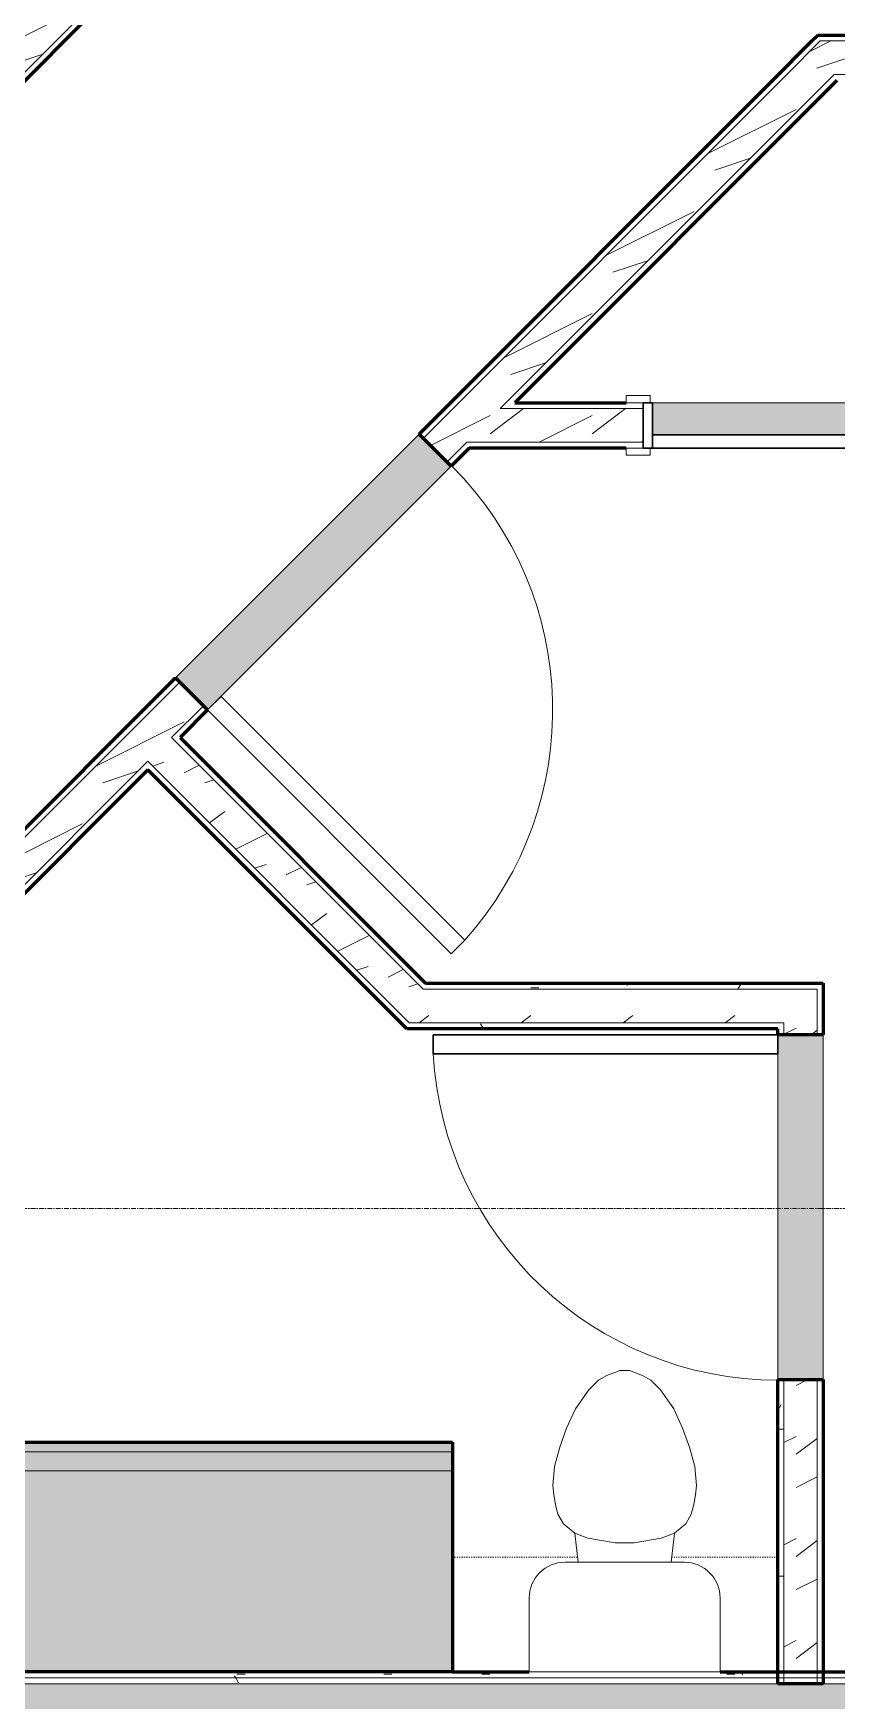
# Model space of a CAD drawing. Header units: inches. Extents: x -4061 to -1937, y 9836 to 11171.
# Drawn here: x -2350.1 to -2266.1, y 10415.8 to 10589.9 of the extents above; entities that cross this region are included whole.
import ezdxf

# ---------------------------------------------------------------- set-up
doc = ezdxf.new("R2010")
doc.units = ezdxf.units.IN
doc.header["$MEASUREMENT"] = 0
doc.linetypes.add('Dash', pattern=[0.25, 0.125, -0.125])
doc.linetypes.add('Grid Line 1_2_', pattern=[0.8749999999999999, 0.4999999999999999, -0.125, 0.125, -0.125])
for name, color, linetype, lineweight in [('0-1', 7, 'Continuous', 5), ('0-2', 250, 'Continuous', 9), ('A-DOOR-1', 250, 'Continuous', 9), ('A-DOOR-2', 50, 'Continuous', 30), ('A-DOOR-FRAM-1', 50, 'Continuous', 30), ('A-WALL', 113, 'Continuous', 18), ('A-WALL-1', 8, 'Continuous', 5), ('A-WALL-2', 10, 'Continuous', 60), ('A-WALL-3', 7, 'Continuous', 18), ('A-WALL-PATT-1', 250, 'Continuous', 9), ('A-WALL-PATT-2', 253, 'Continuous', 9), ('A-WALL-PATT-4', 111, 'Continuous', 9), ('I-WALL-2', 2, 'Continuous', 60), ('P-SANR-FIXT-2', 250, 'Continuous', 9), ('Q-CASE-1', 9, 'Continuous', 9), ('Q-CASE-2', 10, 'Continuous', 60), ('Q-CASE-3', 250, 'Continuous', 9), ('Q-CASE-HDLN-1', 250, 'Dash', 9), ('S-GRID-1', 1, 'Grid Line 1_2_', 9)]:
    doc.layers.add(name, color=color, linetype=linetype, lineweight=lineweight)
pattern_1 = [(0, (-127.185, -364.175), (20.48, 5.12), [0.845, -14.515, 0.845, -14.515, -81.92]), (0, (-127.185, -364.175), (20.48, 5.12), [-30.72, 0.845, -29.875, 0.845, -14.515, -35.84]), (0, (-127.185, -364.175), (20.48, 5.12), [-76.8, 0.845, -9.395, 0.845, -24.755]), (120, (-119.505, -361.615), (-14.67405006737632, 15.1762002695053), [0.8449999999999999, -14.515, 0.8449999999999999, -14.515, -81.91999999999999]), (120, (-119.505, -361.615), (-14.67405006737632, 15.1762002695053), [-30.72, 0.8449999999999999, -29.875, 0.8449999999999999, -14.515, -35.84]), (120, (-119.505, -361.615), (-14.67405006737632, 15.1762002695053), [-76.79999999999998, 0.8449999999999999, -9.394999999999998, 0.8449999999999999, -24.755]), (240, (-116.945, -351.375), (-5.805949932623669, -20.2962002695053), [0.845, -14.515, 0.845, -14.515, -81.92]), (240, (-116.945, -351.375), (-5.805949932623669, -20.2962002695053), [-30.72, 0.845, -29.875, 0.845, -14.515, -35.84]), (240, (-116.945, -351.375), (-5.805949932623669, -20.2962002695053), [-76.8, 0.845, -9.395, 0.845, -24.755])]
pattern_2 = [(216.87, (-122.92, -353.513), (31.98716190389133, 21.32545714244463), [5.331, -47.981]), (206.565, (-116.522, -356.711), (-10.66247606731217, -10.66200980650436), [11.921, -11.921]), (198.435, (-116.522, -362.043), (-21.3244936496746, -10.66258686177925), [6.743999999999999, -26.974])]

# ---------------------------------------------------------------- blocks, each defined once
blk = doc.blocks.new('Single-Flush - 36_ x 84_-1372839-ENLARGED RCP - 3RD FLOOR PLAN - WEST')
at = {"layer": 'A-DOOR-1'}
blk.add_arc((18.00000000000094, 2.374999999999582), 36.06659275674493, 93.17885224191846, 179.9999999999998, dxfattribs=at)
at = {"layer": 'A-DOOR-2'}
for p, q in [((16, 2.374999999999781), (16, 38.38609708243906)), ((18.00000000000094, 38.38609708243906), (16, 38.38609708243906)), ((18.00000000000094, 2.374999999999781), (18.00000000000094, 38.38609708243906)), ((18.00000000000094, 2.374999999999781), (16, 2.374999999999781))]:
    blk.add_line(p, q, dxfattribs=at)
blk = doc.blocks.new('FOLDING_SLIDING CLOSET - 72_ x 80_-1372885-ENLARGED RCP - 3RD FLOOR PLAN - WEST')
at = {"layer": 'A-DOOR-1'}
for p, q in [((-38.75000000000009, 3.250000000038078), (-36.25000000000008, 3.250000000038078)), ((-38.75000000000009, 2.500000000038504), (-38.75000000000009, 3.250000000038078)), ((-36.25000000000008, 2.500000000038504), (-38.75000000000009, 2.500000000038504)), ((-36.25000000000008, 3.250000000038078), (-36.25000000000008, 2.500000000038504)), ((36.24999999999989, 3.250000000038078), (38.74999999999988, 3.250000000038078)), ((36.24999999999989, 2.500000000038504), (36.24999999999989, 3.250000000038078)), ((38.74999999999988, 2.500000000038504), (36.24999999999989, 2.500000000038504)), ((38.74999999999988, 3.250000000038078), (38.74999999999988, 2.500000000038504)), ((-38.75000000000009, -2.250000000000026), (-36.25000000000011, -2.250000000000026)), ((-38.75000000000009, -3.000000000000026), (-38.75000000000009, -2.250000000000026)), ((-36.25000000000011, -3.000000000000026), (-38.75000000000009, -3.000000000000026)), ((-36.25000000000011, -2.250000000000026), (-36.25000000000011, -3.000000000000026)), ((36.24999999999987, -2.250000000000026), (38.74999999999987, -2.250000000000026)), ((36.24999999999987, -3.000000000000026), (36.24999999999987, -2.250000000000026)), ((38.74999999999987, -3.000000000000026), (36.24999999999987, -3.000000000000026)), ((38.74999999999987, -2.250000000000026), (38.74999999999987, -3.000000000000026))]:
    blk.add_line(p, q, dxfattribs=at)
at = {"layer": 'A-DOOR-2'}
for p, q in [((-1.000000000000097, 0.5000000000000034), (35.99999999999987, 0.5000000000000034)), ((-1.000000000000092, -0.8750000000000295), (-1.000000000000092, 0.5000000000000034)), ((35.99999999999987, 0.5000000000000034), (35.99999999999987, -0.8750000000000295)), ((-36.0000000000001, -0.8750000000000295), (0.9999999999999057, -0.8750000000000295)), ((-36.0000000000001, -2.250000000000026), (-36.0000000000001, -0.8750000000000295)), ((35.99999999999988, -0.8750000000000295), (-1.000000000000092, -0.8750000000000295)), ((0.9999999999999057, -0.8750000000000295), (0.9999999999999057, -2.250000000000026)), ((0.9999999999999057, -2.250000000000026), (-36.0000000000001, -2.250000000000026))]:
    blk.add_line(p, q, dxfattribs=at)
at = {"layer": 'A-DOOR-FRAM-1'}
for p, q in [((-37.00000000000011, 2.500000000038503), (-36.00000000000009, 2.500000000038503)), ((-37.00000000000011, -2.250000000000026), (-37.00000000000011, 2.500000000038503)), ((-36.00000000000009, 2.500000000038503), (-36.00000000000009, -2.250000000000026)), ((35.99999999999989, 2.500000000000038), (36.99999999999989, 2.500000000000038)), ((35.99999999999989, -2.249999999999949), (35.99999999999989, 2.500000000000038)), ((36.99999999999989, 2.500000000000038), (36.99999999999989, -2.249999999999949)), ((-36.00000000000009, -2.250000000000026), (-37.00000000000011, -2.250000000000026)), ((36.99999999999989, -2.249999999999949), (35.99999999999989, -2.249999999999949))]:
    blk.add_line(p, q, dxfattribs=at)
blk = doc.blocks.new('OD_CW_Base Cabinet - OD_CW_Base Cabinet-1866993-ENLARGED RCP - 3RD FLOOR PLAN - WEST')
at = {"layer": 'Q-CASE-1'}
for points in [[(51.70452275832371, -0.9999999999493097), (53.3302601720029, -0.9999999999479454), (53.33026017200222, 5.216804765950654e-11), (0.7377049180114453, 1.192290710605447e-11), (0.7377049180121275, -0.9999999999881906)], [(0.7377049180138328, -2.999999999986712), (53.33026017200461, -2.999999999946467), (53.3302601720029, -0.9999999999479454), (0.7377049180121275, -0.9999999999881906)], [(53.33026017202064, -23.9999999999884), (53.33026017200461, -2.999999999946112), (0.7377049180138328, -2.999999999986357), (0.7377049180298626, -24.00000000002865), (51.70452275834145, -23.99999999998976)]]:
    blk.add_hatch(color=256, dxfattribs=at).paths.add_polyline_path(points, flags=0)
at = {"layer": 'Q-CASE-2'}
for p, q in [((0.7377049180327883, -24.00000000000016), (0.7377049180327883, -1.225686219186169e-13)), ((0.7377049180327883, -1.212363542890667e-13), (53.33026017200721, -1.212363542890667e-13)), ((53.33026017200721, -1.212363542890667e-13), (53.33026017200721, -24.00000000000016)), ((53.33026017200721, -24.00000000000016), (0.7377049180327829, -24.00000000000016))]:
    blk.add_line(p, q, dxfattribs=at)
at = {"layer": 'Q-CASE-3'}
for p, q in [((0.7377049180333145, -1.56172163733484e-13), (0.7377049180333131, -1.000000000000157)), ((53.33026017200719, -2.304548049416629e-13), (0.7377049180333158, -1.56172163733484e-13)), ((53.33026017200719, -1.000000000000231), (0.7377049180333158, -1.000000000000157)), ((0.7377049180327816, -1.000000000000156), (0.7377049180327788, -2.999999999998606)), ((53.33026017200719, -1.000000000000231), (0.7377049180327829, -1.000000000000156)), ((53.33026017200719, -1.000000000000231), (53.33026017200719, -2.305378110634217e-13)), ((53.33026017200719, -2.999999999998681), (53.33026017200719, -1.000000000000231)), ((0.7377049180327786, -2.999999999998592), (0.7377049180327488, -24.00000000000016)), ((53.33026017200719, -2.999999999998667), (0.7377049180327829, -2.999999999998592)), ((53.33026017200715, -24.00000000000023), (53.33026017200719, -2.999999999998667)), ((53.33026017200715, -24.00000000000023), (0.737704918032751, -24.00000000000016))]:
    blk.add_line(p, q, dxfattribs=at)
blk = doc.blocks.new('Toilet-Domestic-3D - Toilet-Domestic-3D-1372870-ENLARGED RCP - 3RD FLOOR PLAN - WEST')
at = {"layer": 'P-SANR-FIXT-2'}
for p, q in [((-3.739764113511675, 10.00000000000013), (-2.739764113511752, 11.00000000000004)), ((-2.739764113511752, 11.00000000000004), (-1.873738709727293, 11.50000000000007)), ((-1.8737387097273, 11.50000000000006), (-0.5000000000001319, 12.00000000000002)), ((-0.5000000000001313, 12.00000000000002), (0.5000000000001497, 12.00000000000002)), ((0.5000000000001499, 12.00000000000002), (1.87373870972732, 11.50000000000006)), ((1.873738709727307, 11.50000000000006), (2.73976411351174, 11.00000000000005)), ((2.739764113511739, 11.00000000000005), (3.73976411351172, 10.00000000000006)), ((-5.127195089653483, 8.000000000000119), (-3.739764113511693, 10.0000000000001)), ((3.739764113511725, 10.00000000000005), (5.127195089653514, 8.00000000000006)), ((-6.059810405963483, 6.000000000000149), (-5.127195089653489, 8.000000000000112)), ((5.12719508965351, 8.000000000000068), (6.059810405963534, 6.000000000000026)), ((-6.787750874495902, 4.000000000000084), (-6.05981040596345, 6.000000000000223)), ((6.05981040596353, 6.000000000000034), (6.787750874495948, 3.999999999999969)), ((-7.325688514504693, 1.99238939618356), (-6.787750874495926, 4.000000000000002)), ((6.787750874495935, 4.000000000000014), (7.325688514504699, 1.99238939618353)), ((-7.50000000000002, -2.626845807189435e-14), (-7.325688514504699, 1.992389396183531)), ((7.325688514504699, 1.992389396183527), (7.50000000000002, -8.759659664292484e-14)), ((-7.412844257252363, -0.9961946980916817), (-7.50000000000002, -3.647082635893638e-14)), ((-7.235846299147757, -1.999999999999842), (-7.412844257252363, -0.9961946980916907)), ((7.412844257252371, -0.9961946980917603), (7.235846299147749, -1.999999999999968)), ((7.500000000000021, -7.083352582108447e-14), (7.412844257252374, -0.9961946980917403)), ((-6.967897106716618, -2.999999999999916), (-7.235846299147756, -1.999999999999837)), ((-6.401133212130356, -3.999999999999926), (-6.967897106716618, -2.999999999999912)), ((6.967897106716618, -2.999999999999936), (6.40113321213035, -3.999999999999953)), ((7.235846299147753, -1.999999999999948), (6.967897106716618, -2.999999999999932)), ((-5.209379619536154, -4.999999999999911), (-6.401133212130357, -3.999999999999923)), ((-3.835640909808955, -5.499999999999876), (-5.209379619536155, -4.99999999999991)), ((-4.861662917351556, -8.023778450744098), (-5.209379619536154, -4.999999999999911)), ((5.209379619536155, -4.999999999999937), (3.835640909808857, -5.499999999999933)), ((4.861662917351547, -8.023778450744098), (5.209379619536154, -4.999999999999936)), ((6.401133212130349, -3.999999999999955), (5.209379619536155, -4.999999999999936)), ((-0.9999999999997728, -5.999999999999972), (-3.835640909808916, -5.499999999999884)), ((0.9999999999997808, -5.999999999999972), (-0.9999999999997728, -5.999999999999972)), ((3.835640909808861, -5.499999999999932), (0.9999999999997848, -5.999999999999972)), ((6.24999999999998, -8.023778450744098), (-6.250000000000018, -8.023778450744098)), ((-9.976221549255797, -11.74999999999998), (-9.976221549255797, -19.47622154925572)), ((9.976221549255834, -19.47622154925572), (9.976221549255834, -11.74999999999989)), ((-9.976221549255797, -19.47622154925572), (9.976221549255834, -19.47622154925572))]:
    blk.add_line(p, q, dxfattribs=at)
for centre, radius, start, end in [((-6.249999999999996, -11.74999999999996), 3.726221549255814, 90.00000000000034, 180.0000000000004), ((6.250000000000004, -11.74999999999991), 3.726221549255821, 3.244165775092787e-13, 90.00000000000044)]:
    blk.add_arc(centre, radius, start, end, dxfattribs=at)
blk = doc.blocks.new('OD_CW_Upper Cabinet - OD_CW_Upper Cabinet-V16-ENLARGED RCP - 3RD FLOOR PLAN - WEST')
at = {"layer": 'Q-CASE-HDLN-1'}
for p, q in [((0.7377049180327883, 11.99999999999999), (11.81307618210556, 11.99999999999999)), ((21.66233365034837, 11.99999999999999), (34.73770491801893, 11.99999999999999))]:
    blk.add_line(p, q, dxfattribs=at)
blk = doc.blocks.new('CTR - 1st Phase - Unit Layouts_rvt-1-ENLARGED RCP - 3RD FLOOR PLAN - WEST')
at = {"layer": 'A-WALL-1'}
h = blk.add_hatch(color=256, dxfattribs=at)
h.paths.add_polyline_path([(-2213.324606593801, 10546.60490883336), (-2213.324606593795, 10547.97990883343), (-2248.324606593792, 10547.97990883343), (-2248.324606593792, 10546.60490883336), (-2246.556196115954, 10546.60490883351)], flags=0)
h.paths.add_polyline_path([(-2285.324606593795, 10547.97990883344), (-2250.324606593798, 10547.97990883343), (-2250.324606593798, 10549.35490883351), (-2213.324606593795, 10549.35490883351), (-2213.324606593795, 10551.35490883351), (-2285.324606593802, 10551.35490883333), (-2285.324606593802, 10550.72990883333)], flags=0)
for points in [[(-2331.831734720993, 10519.25655708306), (-2306.375890598336, 10544.71240120583), (-2309.73464780898, 10548.07115841646), (-2335.190491931637, 10522.61531429369), (-2332.273676459237, 10519.6984988213)], [(-2272.246550820829, 10449.3360415316), (-2267.496550820829, 10449.3360415316), (-2267.496550820901, 10485.3360415316), (-2272.246550820901, 10485.3360415316), (-2272.246550820901, 10472.55963501018)]]:
    blk.add_hatch(color=256, dxfattribs=at).paths.add_polyline_path(points, flags=0)
at = {"layer": 'A-WALL-PATT-1'}
h = blk.add_hatch(dxfattribs=at)
h.set_pattern_fill('FP_1', color=256, style=0, pattern_type=2)
h.set_pattern_definition(pattern_1)
h.paths.add_polyline_path([(-2477.703199276717, 10458.2379062693), (-2437.673762024753, 10498.26734352143), (-2438.115703762995, 10498.70928525967), (-2478.145141014959, 10458.67984800754)], flags=0)
h.paths.add_polyline_path([(-2412.217917902089, 10523.72318764419), (-2340.80013300239, 10595.14097254418), (-2341.242074740633, 10595.58291428242), (-2412.659859640331, 10524.16512938243)], flags=0)
h.paths.add_polyline_path([(-2296.959512568915, 10638.98159297784), (-2292.323736657816, 10643.61736888896), (-2292.323736657816, 10644.50125236545), (-2297.401454307158, 10639.42353471608)], flags=0)
h = blk.add_hatch(dxfattribs=at)
h.set_pattern_fill('FP_1', color=256, style=0, pattern_type=2)
h.set_pattern_definition(pattern_1)
h.paths.add_polyline_path([(-2268.050897392073, 10589.12990883356), (-2242.900738337432, 10589.12990883362), (-2242.900738337432, 10589.75490883362), (-2268.050897392073, 10589.75490883361), (-2268.675897392072, 10589.12990883356)], flags=0)
h.paths.add_polyline_path([(-2093.265965772107, 10589.12990883396), (-2076.173736679737, 10589.12990883396), (-2076.173736679737, 10589.75490883362), (-2239.400738337432, 10589.75490883362), (-2239.400738337432, 10589.12990883397), (-2108.098736657092, 10589.12990883396)], flags=0)
h = blk.add_hatch(dxfattribs=at)
h.set_pattern_fill('FP_1', color=256, style=0, pattern_type=2)
h.set_pattern_definition(pattern_1)
h.paths.add_polyline_path([(-2438.193607877786, 10418.72831487058), (-2438.168984045763, 10418.78939611043), (-2438.254689117629, 10418.78939611043)], flags=0)
h.paths.add_polyline_path([(-2437.773769447692, 10419.14815330068), (-2427.587006160006, 10429.33491658841), (-2428.028947898255, 10429.77685832665), (-2438.198217918014, 10419.572601771), (-2437.795872755838, 10419.17025660882)], flags=0)
h.paths.add_polyline_path([(-2375.261104352325, 10481.66081839633), (-2334.748550193394, 10522.17337255545), (-2335.190491931637, 10522.61531429369), (-2375.703046090567, 10482.10276013457)], flags=0)
h.paths.add_polyline_path([(-2309.292706070737, 10547.62921667822), (-2267.792013915588, 10589.12990883356), (-2268.675897392072, 10589.12990883356), (-2309.73464780898, 10548.07115841646), (-2309.390936664004, 10547.72744727149)], flags=0)
h = blk.add_hatch(dxfattribs=at)
h.set_pattern_fill('FP_1', color=256, style=0, pattern_type=2)
h.set_pattern_definition(pattern_1)
h.paths.add_polyline_path([(-2433.18277916965, 10418.78939611043), (-2432.298895693168, 10418.78939611043), (-2424.670190687608, 10426.41810111602), (-2425.112132425853, 10426.86004285426), (-2432.801918671253, 10419.17025660882)], flags=0)
h.paths.add_polyline_path([(-2372.344288879922, 10478.74400292394), (-2367.858347385314, 10483.22994441857), (-2368.300289123557, 10483.67188615682), (-2372.786230618167, 10479.18594466219)], flags=0)
h.paths.add_polyline_path([(-2365.383473651168, 10485.70481815273), (-2337.629532489668, 10513.45875931436), (-2338.071474227909, 10513.9007010526), (-2365.82541538941, 10486.14675989097)], flags=0)
h.paths.add_polyline_path([(-2335.154658755521, 10515.93363304852), (-2331.831734720993, 10519.25655708306), (-2332.273676459237, 10519.6984988213), (-2335.596600493764, 10516.37557478676)], flags=0)
h.paths.add_polyline_path([(-2306.375890598336, 10544.71240120583), (-2303.858382970858, 10547.22990883332), (-2304.742266447342, 10547.22990883332), (-2306.817832336579, 10545.15434294407)], flags=0)
h.paths.add_polyline_path([(-2301.24226644735, 10550.72990883333), (-2300.358382970866, 10550.72990883333), (-2266.083382970791, 10585.00490883355), (-2266.967266447274, 10585.00490883355), (-2300.617266447283, 10551.3549088334)], flags=0)
h = blk.add_hatch(dxfattribs=at)
h.set_pattern_fill('FP_1', color=256, style=0, pattern_type=2)
h.set_pattern_definition(pattern_1)
h.paths.add_polyline_path([(-2143.481874438515, 10585.0049088339), (-2108.098736657092, 10585.0049088339), (-2108.098736657092, 10585.62990883356), (-2266.342266446845, 10585.62990883356), (-2266.967266446935, 10585.0049088339), (-2167.481874438541, 10585.0049088339)], flags=0)
h.paths.add_polyline_path([(-2101.048736657309, 10585.00490883391), (-2076.173736679737, 10585.00490883391), (-2076.173736679737, 10585.6299088339), (-2104.598736657093, 10585.6299088339), (-2104.598736657093, 10585.00490883391), (-2103.973736657027, 10585.00490883391)], flags=0)
h = blk.add_hatch(dxfattribs=at)
h.set_pattern_fill('FP_1', color=256, style=0, pattern_type=2)
h.set_pattern_definition(pattern_1)
h.paths.add_polyline_path([(-2299.733382970868, 10550.72990883333), (-2286.324606593802, 10550.72990883333), (-2286.324606593802, 10551.35490883333), (-2299.733382970868, 10551.35490883333), (-2300.358382970866, 10550.72990883333)], flags=0)
h.paths.add_polyline_path([(-2212.324606593792, 10550.72990883351), (-2208.824606593801, 10550.72990883351), (-2208.824606593801, 10551.35490883351), (-2212.324606593792, 10551.35490883351)], flags=0)
h.paths.add_polyline_path([(-2093.265965772107, 10550.72990883373), (-2076.173736679737, 10550.72990883379), (-2076.173736679737, 10551.35490883373), (-2104.598736657022, 10551.35490883373), (-2104.598736657022, 10550.72990883373), (-2101.048736657309, 10550.72990883373)], flags=0)
h.paths.add_polyline_path([(-2134.824606593793, 10550.72990883373), (-2108.098736657021, 10550.72990883373), (-2108.098736657021, 10551.35490883372), (-2134.824606593793, 10551.35490883367)], flags=0)
h = blk.add_hatch(dxfattribs=at)
h.set_pattern_fill('FP_1', color=256, style=0, pattern_type=2)
h.set_pattern_definition(pattern_1)
h.paths.add_polyline_path([(-2304.483382970856, 10546.60490883332), (-2286.324606593802, 10546.60490883332), (-2286.324606593802, 10547.22990883332), (-2303.858382970858, 10547.22990883332)], flags=0)
h.paths.add_polyline_path([(-2212.324606593792, 10546.60490883351), (-2208.824606593801, 10546.60490883351), (-2208.824606593801, 10547.22990883351), (-2212.324606593792, 10547.22990883351)], flags=0)
h.paths.add_polyline_path([(-2077.936942737722, 10546.60490883367), (-2076.173736679737, 10546.60490883367), (-2076.173736679737, 10547.22990883367), (-2134.824606593793, 10547.22990883367), (-2134.824606593793, 10546.60490883367), (-2093.265965772107, 10546.60490883367)], flags=0)
h = blk.add_hatch(dxfattribs=at)
h.set_pattern_fill('FP_1', color=256, style=0, pattern_type=2)
h.set_pattern_definition(pattern_1)
h.paths.add_polyline_path([(-2267.496550820912, 10490.08604153141), (-2267.496550820912, 10490.71104153141), (-2309.048183761739, 10490.71104153132), (-2308.423183761737, 10490.08604153141), (-2268.12155082091, 10490.08604153141)], flags=0)
h = blk.add_hatch(dxfattribs=at)
h.set_pattern_fill('FP_1', color=256, style=0, pattern_type=2)
h.set_pattern_definition(pattern_1)
h.paths.add_polyline_path([(-2307.872288253493, 10485.96104153132), (-2271.621550820903, 10485.9610415314), (-2271.621550820972, 10486.58604153133), (-2310.756814706521, 10486.58604153132), (-2310.131814706519, 10485.96104153132), (-2308.423183761737, 10485.96104153132)], flags=0)
h = blk.add_hatch(dxfattribs=at)
h.set_pattern_fill('FP_1', color=256, style=0, pattern_type=2)
h.set_pattern_definition(pattern_1)
h.paths.add_polyline_path([(-2272.246550820829, 10418.78939611043), (-2271.621550820829, 10418.78939611043), (-2271.621550820829, 10449.3360415316), (-2272.246550820829, 10449.3360415316), (-2272.246550820829, 10434.97572887953)], flags=0)
h.paths.add_polyline_path([(-2272.246550820901, 10485.3360415316), (-2271.621550820903, 10485.3360415316), (-2271.621550820903, 10485.96104153133), (-2272.246550820901, 10485.96104153133), (-2272.246550820901, 10485.84943438854)], flags=0)
at = {"layer": 'A-WALL-PATT-2'}
h = blk.add_hatch(dxfattribs=at)
h.set_pattern_fill('FP_2', color=256, style=0, pattern_type=2)
h.set_pattern_definition(pattern_2)
h.paths.add_polyline_path([(-2478.145141014959, 10458.67984800754), (-2438.115703762995, 10498.70928525967), (-2440.59057749715, 10501.18415899382), (-2480.620014749117, 10461.15472174169)], flags=0)
h.paths.add_polyline_path([(-2412.659859640331, 10524.16512938243), (-2341.242074740633, 10595.58291428242), (-2343.716948474797, 10598.05778801657), (-2415.134733374487, 10526.64000311658)], flags=0)
h.paths.add_polyline_path([(-2297.401454307158, 10639.42353471608), (-2292.948736657826, 10643.87625236543), (-2292.948736657826, 10648.82599983375), (-2299.876328041316, 10641.89840845023), (-2297.489842654805, 10639.51192306373)], flags=0)
h = blk.add_hatch(dxfattribs=at)
h.set_pattern_fill('FP_2', color=256, style=0, pattern_type=2)
h.set_pattern_definition(pattern_2)
h.paths.add_polyline_path([(-2271.29201391558, 10585.62990883355), (-2076.173736679737, 10585.6299088339), (-2076.173736679737, 10589.12990883396), (-2267.792013915588, 10589.12990883361)], flags=0)
h = blk.add_hatch(dxfattribs=at)
h.set_pattern_fill('FP_2', color=256, style=0, pattern_type=2)
h.set_pattern_definition(pattern_2)
h.paths.add_polyline_path([(-2437.654933673623, 10418.18964066642), (-2437.204436588404, 10418.78939611043), (-2433.18277916965, 10418.78939611043), (-2425.112132425853, 10426.86004285426), (-2427.587006160006, 10429.33491658841), (-2438.193607877786, 10418.72831487058), (-2437.673895733922, 10418.20860272672)], flags=0)
h.paths.add_polyline_path([(-2372.786230618167, 10479.18594466219), (-2332.273676459237, 10519.6984988213), (-2334.748550193394, 10522.17337255545), (-2375.261104352325, 10481.66081839633), (-2372.874618965785, 10479.27433300981)], flags=0)
h.paths.add_polyline_path([(-2306.817832336579, 10545.15434294407), (-2266.342266447276, 10585.62990883355), (-2271.29201391558, 10585.62990883355), (-2309.292706070737, 10547.62921667822), (-2307.872288253493, 10546.20879886098)], flags=0)
h = blk.add_hatch(dxfattribs=at)
h.set_pattern_fill('FP_2', color=256, style=0, pattern_type=2)
h.set_pattern_definition(pattern_2)
h.paths.add_polyline_path([(-2304.742266447342, 10547.22990883332), (-2286.324606593802, 10547.22990883332), (-2286.324606593802, 10550.72990883333), (-2301.24226644735, 10550.72990883333), (-2304.244728009179, 10547.72744727149)], flags=0)
h.paths.add_polyline_path([(-2212.324606593792, 10547.22990883351), (-2208.824606593801, 10547.22990883351), (-2208.824606593801, 10550.72990883351), (-2212.324606593792, 10550.72990883351), (-2212.324606593792, 10547.72744727149)], flags=0)
h.paths.add_polyline_path([(-2076.798736679718, 10547.22990883367), (-2076.173736679737, 10547.22990883367), (-2076.173736679737, 10550.72990883379), (-2134.824606593793, 10550.72990883373), (-2134.824606593793, 10547.22990883367), (-2077.936942737722, 10547.22990883367)], flags=0)
h = blk.add_hatch(dxfattribs=at)
h.set_pattern_fill('FP_2', color=256, style=0, pattern_type=2)
h.set_pattern_definition(pattern_2)
h.paths.add_polyline_path([(-2309.30706723822, 10486.58604153132), (-2305.807067238213, 10486.5860415314), (-2335.596600493764, 10516.37557478676), (-2338.071474227909, 10513.9007010526), (-2310.756814706521, 10486.58604153132)], flags=0)
h = blk.add_hatch(dxfattribs=at)
h.set_pattern_fill('FP_2', color=256, style=0, pattern_type=2)
h.set_pattern_definition(pattern_2)
h.paths.add_polyline_path([(-2286.324606593802, 10486.58604153133), (-2268.12155082091, 10486.5860415314), (-2268.12155082091, 10490.08604153141), (-2309.30706723822, 10490.08604153132), (-2305.807067238213, 10486.5860415314), (-2304.923183761731, 10486.58604153133)], flags=0)
h = blk.add_hatch(dxfattribs=at)
h.set_pattern_fill('FP_2', color=256, style=0, pattern_type=2)
h.set_pattern_definition(pattern_2)
h.paths.add_polyline_path([(-2271.483957687749, 10418.78939611043), (-2268.121550820766, 10418.78939611043), (-2268.121550820766, 10449.3360415316), (-2271.621550820766, 10449.3360415316), (-2271.621550820766, 10418.78939611043)], flags=0)
h.paths.add_polyline_path([(-2271.621550820903, 10485.3360415316), (-2268.12155082091, 10485.3360415316), (-2268.12155082091, 10486.58604153133), (-2271.621550820903, 10486.58604153133), (-2271.621550820903, 10485.96104153141)], flags=0)
at = {"layer": 'A-WALL-2'}
for p, q in [((-2342.037569869464, 10593.90353567709), (-2412.217917902087, 10523.72318764418)), ((-2268.67589739207, 10589.12990883355), (-2268.050897392071, 10589.75490883355)), ((-2268.050897392071, 10589.75490883355), (-2243.525738337431, 10589.7549088336)), ((-2272.80089739206, 10585.00490883353), (-2268.67589739207, 10589.12990883355)), ((-2309.734647808978, 10548.07115841645), (-2272.80089739206, 10585.00490883353)), ((-2266.083382970789, 10585.00490883355), (-2299.733382970866, 10551.35490883332)), ((-2299.733382970866, 10551.35490883332), (-2288.0746065938, 10551.35490883334)), ((-2306.375890598334, 10544.71240120582), (-2309.734647808978, 10548.07115841645)), ((-2304.483382970855, 10546.60490883331), (-2306.375890598334, 10544.71240120582)), ((-2288.07460659379, 10546.60490883334), (-2304.483382970854, 10546.60490883331)), ((-2374.465609223491, 10483.34019700164), (-2335.190491931635, 10522.61531429367)), ((-2335.190491931635, 10522.61531429367), (-2331.831734720991, 10519.25655708305)), ((-2331.831734720991, 10519.25655708305), (-2334.712717017278, 10516.37557478675)), ((-2334.712717017278, 10516.37557478675), (-2309.048183761737, 10490.71104153131)), ((-2338.071474227906, 10513.0168175761), (-2364.941531912924, 10486.14675989096)), ((-2311.015698183, 10485.96104153131), (-2338.071474227906, 10513.0168175761)), ((-2309.048183761736, 10490.71104153131), (-2267.496550820909, 10490.71104153139)), ((-2267.496550820909, 10490.71104153139), (-2267.496550820908, 10490.08604153139)), ((-2267.496550820908, 10490.08604153139), (-2267.4965508209, 10485.96104153139)), ((-2310.131814706515, 10485.96104153131), (-2311.015698183, 10485.96104153131)), ((-2304.298183761727, 10485.96104153132), (-2310.131814706515, 10485.96104153131)), ((-2272.2465508209, 10485.96104153139), (-2304.298183761726, 10485.96104153132)), ((-2272.246550820899, 10485.33604153158), (-2272.2465508209, 10485.96104153139)), ((-2267.496550820898, 10485.33604153159), (-2272.246550820899, 10485.33604153158)), ((-2267.4965508209, 10485.96104153139), (-2267.496550820898, 10485.33604153159)), ((-2272.246550820764, 10417.53939609167), (-2272.246550820827, 10449.33604153158)), ((-2272.246550820827, 10449.33604153158), (-2267.496550820827, 10449.33604153159)), ((-2267.496550820827, 10449.33604153159), (-2267.496550820764, 10417.53939609168)), ((-2267.496550820764, 10417.53939609168), (-2272.246550820764, 10417.53939609167))]:
    blk.add_line(p, q, dxfattribs=at)
at = {"layer": 'A-WALL-3'}
for p, q in [((-2412.65985964033, 10524.16512938242), (-2341.242074740631, 10595.58291428241)), ((-2267.792013915586, 10589.12990883355), (-2271.292013915578, 10585.62990883354)), ((-2242.900738337431, 10589.1299088336), (-2267.792013915586, 10589.12990883354)), ((-2309.292706070735, 10547.62921667821), (-2271.917013915577, 10585.00490883354)), ((-2301.242266447347, 10550.72990883331), (-2266.967266447272, 10585.00490883355)), ((-2271.292013915578, 10585.62990883354), (-2271.917013915577, 10585.00490883354)), ((-2266.342266447274, 10585.62990883355), (-2266.967266447272, 10585.00490883355)), ((-2108.098736657091, 10585.62990883388), (-2266.342266447274, 10585.62990883355)), ((-2213.3246065938, 10551.35490883349), (-2285.3246065938, 10551.35490883335)), ((-2300.358382970865, 10550.72990883331), (-2301.242266447349, 10550.72990883331)), ((-2286.324606593798, 10550.72990883335), (-2300.358382970864, 10550.72990883331)), ((-2309.734647808978, 10548.07115841645), (-2335.190491931634, 10522.61531429367)), ((-2306.817832336577, 10545.15434294406), (-2304.742266447341, 10547.22990883331)), ((-2303.858382970855, 10547.22990883331), (-2304.742266447339, 10547.22990883331)), ((-2286.324606593791, 10547.22990883334), (-2303.858382970855, 10547.22990883331)), ((-2331.83173472099, 10519.25655708305), (-2306.375890598334, 10544.71240120582)), ((-2375.261104352322, 10481.66081839632), (-2334.748550193392, 10522.17337255543)), ((-2335.596600493762, 10516.37557478674), (-2332.273676459234, 10519.69849882129)), ((-2335.154658755519, 10515.9336330485), (-2335.596600493761, 10516.37557478674)), ((-2335.154658755519, 10515.9336330485), (-2309.307067238219, 10490.08604153131)), ((-2365.825415389408, 10486.14675989096), (-2338.071474227908, 10513.90070105259)), ((-2337.629532489666, 10513.45875931434), (-2338.071474227909, 10513.90070105259)), ((-2337.629532489666, 10513.45875931434), (-2310.756814706519, 10486.58604153131)), ((-2309.307067238218, 10490.08604153131), (-2308.423183761735, 10490.08604153131)), ((-2308.423183761734, 10490.08604153131), (-2268.121550820908, 10490.08604153139)), ((-2268.121550820901, 10486.58604153139), (-2268.121550820908, 10490.08604153139)), ((-2310.756814706517, 10486.58604153131), (-2305.807067238211, 10486.58604153132)), ((-2305.807067238211, 10486.58604153132), (-2304.923183761729, 10486.58604153132)), ((-2304.923183761728, 10486.58604153132), (-2271.621550820901, 10486.58604153139)), ((-2272.246550820899, 10485.33604153158), (-2272.246550820827, 10449.33604153158)), ((-2271.6215508209, 10485.96104153139), (-2271.621550820901, 10486.58604153139)), ((-2271.621550820898, 10485.33604153158), (-2271.6215508209, 10485.96104153139)), ((-2268.1215508209, 10485.96104153139), (-2268.121550820901, 10486.58604153139)), ((-2268.121550820899, 10485.33604153159), (-2268.1215508209, 10485.96104153139)), ((-2267.496550820827, 10449.33604153159), (-2267.496550820898, 10485.33604153159)), ((-2271.621550820764, 10417.53939609168), (-2271.621550820827, 10449.33604153158)), ((-2268.121550820764, 10417.53939609168), (-2268.121550820827, 10449.33604153159))]:
    blk.add_line(p, q, dxfattribs=at)
at = {"layer": '0-2'}
for name, p in [('FOLDING_SLIDING CLOSET - 72_ x 80_-1372885-ENLARGED RCP - 3RD FLOOR PLAN - WEST', (-2249.324606593794, 10548.85490883342)), ('Toilet-Domestic-3D - Toilet-Domestic-3D-1372870-ENLARGED RCP - 3RD FLOOR PLAN - WEST', (-2288.246550838132, 10438.2656176707)), ('OD_CW_Base Cabinet - OD_CW_Base Cabinet-1866993-ENLARGED RCP - 3RD FLOOR PLAN - WEST', (-2359.576811011815, 10442.78939612113))]:
    blk.add_blockref(name, p, dxfattribs=at)
for name, p, rotation in [('Single-Flush - 36_ x 84_-1372839-ENLARGED RCP - 3RD FLOOR PLAN - WEST', (-2320.783191264985, 10533.66385774975), 225.0000000001308), ('Single-Flush - 36_ x 84_-1372839-ENLARGED RCP - 3RD FLOOR PLAN - WEST', (-2269.871550820863, 10467.33604153159), 90.00000000011383), ('OD_CW_Upper Cabinet - OD_CW_Upper Cabinet-V16-ENLARGED RCP - 3RD FLOOR PLAN - WEST', (-2271.508845921917, 10442.78939612098), 180)]:
    blk.add_blockref(name, p, dxfattribs=dict(at, rotation=rotation))
blk = doc.blocks.new('CTR - 1st Phase - Shell_rvt-1-ENLARGED RCP - 3RD FLOOR PLAN - WEST')
at = {"layer": 'S-GRID-1'}
blk.add_line((-1936.831896887502, 10467.18939611053), (-4027.878090368347, 10467.18939611053), dxfattribs=at)

msp = doc.modelspace()

# ---------------------------------------------------------------- hatches: boundary and pattern name
at = {"layer": 'A-WALL-PATT-4'}
h = msp.add_hatch(dxfattribs=at)
h.set_pattern_fill('FP_1', color=256, style=0, pattern_type=2)
h.set_pattern_definition(pattern_1)
h.paths.add_polyline_path([(-2076.173736679737, 10418.16439611042), (-2076.173736679737, 10418.78939611042), (-2437.204436588404, 10418.78939611043), (-2437.673895733922, 10418.20860272672), (-2438.254689117629, 10418.78939611043), (-2438.298895733922, 10418.78939611043), (-2437.673895733922, 10418.16439611043), (-2076.798736679719, 10418.16439611042)], flags=0)
h = msp.add_hatch(dxfattribs=at)
h.set_pattern_fill('FP_4', color=256, style=0, pattern_type=2)
h.set_pattern_definition([(161.57, (-126.865, -363.855), (-2.560496184573631, -0.0005373861552858683), [0, -18.214, 2.022, 0]), (18.43, (-127.505, -363.855), (-2.560496184573631, 0.0005373861552860904), [0, -18.214, 2.022, 0]), (108.43, (-126.865, -363.855), (1.279220909290681, -6.400876726295667), [6.069999999999999, -14.166]), (71.57, (-127.505, -363.855), (1.279220909290681, 6.400876726295667), [6.07, -14.166])])
h.paths.add_polyline_path([(-2077.936942737723, 10414.03939611042), (-2076.173736679738, 10414.03939611042), (-2076.173736679737, 10417.53939611043), (-2438.454436588406, 10417.53939611043), (-2441.954436588414, 10414.03939611064), (-2093.265965772108, 10414.03939611042)], flags=0)
h = msp.add_hatch(dxfattribs=at)
h.set_pattern_fill('FP_1', color=256, style=0, pattern_type=2)
h.set_pattern_definition(pattern_1)
h.paths.add_polyline_path([(-2076.173736679737, 10417.53939611043), (-2076.173736679737, 10418.16439611042), (-2438.557779210404, 10418.16439611043), (-2437.932779210408, 10417.53939611043), (-2076.798736679719, 10417.53939611043)], flags=0)

# ---------------------------------------------------------------- linework, layer by layer
at = {"layer": 'A-WALL'}
for p, q in [((-2437.932779210405, 10417.53939611041), (-2076.173736679341, 10417.53939611041)), ((-2437.673895733919, 10418.16439611041), (-2076.173736679341, 10418.16439611041))]:
    msp.add_line(p, q, dxfattribs=at)
at = {"layer": 'I-WALL-2'}
for p, q in [((-2306.246550839829, 10418.78939611041), (-2298.222772387408, 10418.78939611041)), ((-2278.270329288897, 10418.78939611041), (-2076.173736679341, 10418.78939611041))]:
    msp.add_line(p, q, dxfattribs=at)

# ---------------------------------------------------------------- block references
at = {"layer": '0-1'}
for name in ['CTR - 1st Phase - Shell_rvt-1-ENLARGED RCP - 3RD FLOOR PLAN - WEST', 'CTR - 1st Phase - Unit Layouts_rvt-1-ENLARGED RCP - 3RD FLOOR PLAN - WEST']:
    msp.add_blockref(name, (0, 0), dxfattribs=at)

doc.saveas('drawing.dxf')
